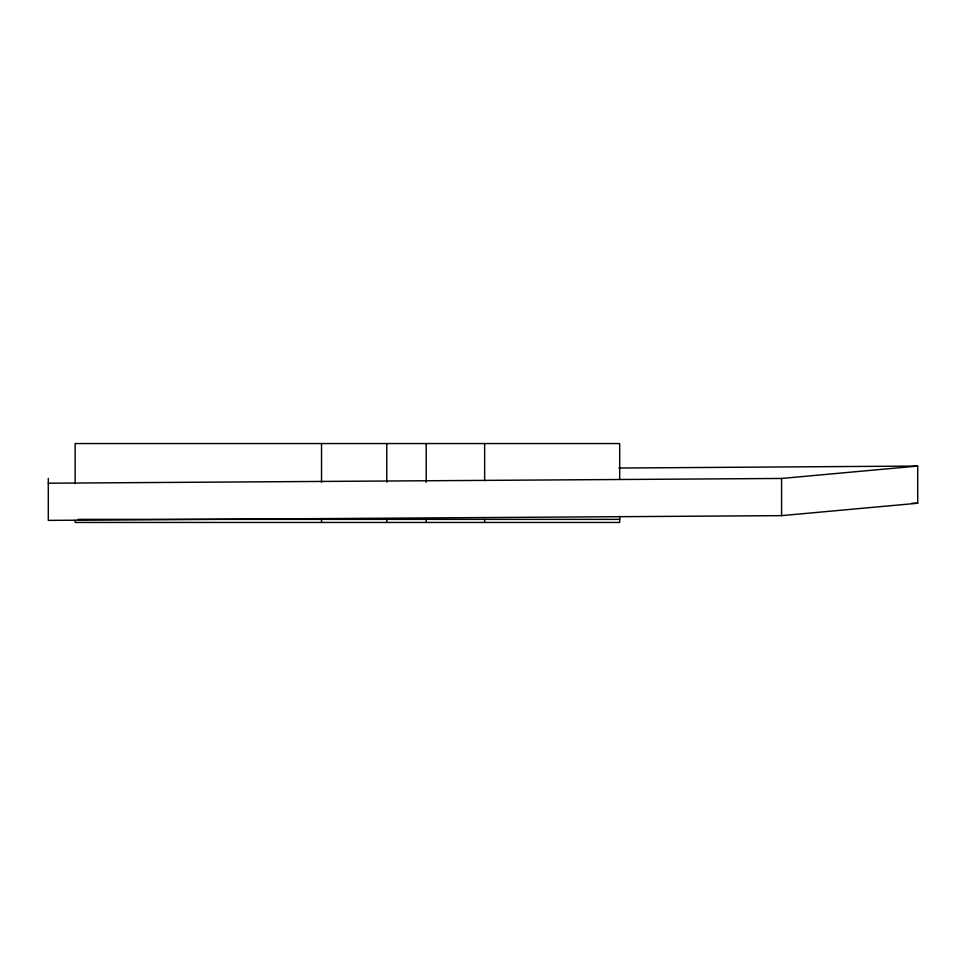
<?xml version="1.0" encoding="UTF-8"?>
<svg xmlns="http://www.w3.org/2000/svg" width="966" height="966" viewBox="0 0 966 966"><rect width="100%" height="100%" fill="white"/><g stroke="black" fill="none" stroke-linecap="round" stroke-linejoin="round"><path stroke-width="1.45" d="M48.3 483.205L781.579 478.46L917.7 466.059L917.7 503.238L781.579 515.639L48.3 520.384L48.3 478.351M618.952 468.039L917.7 466.059M911.663 503.286L917.7 503.238M78.161 519.358L619.689 519.358M781.579 478.46L781.579 515.639M619.689 479.221L619.689 443.551L75.155 443.551L75.155 483.676M619.689 516.375L619.689 522.449L75.155 522.449L75.155 520.384M484.642 443.551L484.642 480.706M484.642 519.358L484.642 522.449M426.211 443.551L426.211 482.191M426.211 519.358L426.211 522.449M386.786 443.551L386.786 482.191M386.786 519.358L386.786 522.449M321.533 443.551L321.533 482.191M321.533 519.358L321.533 522.449"/></g></svg>
